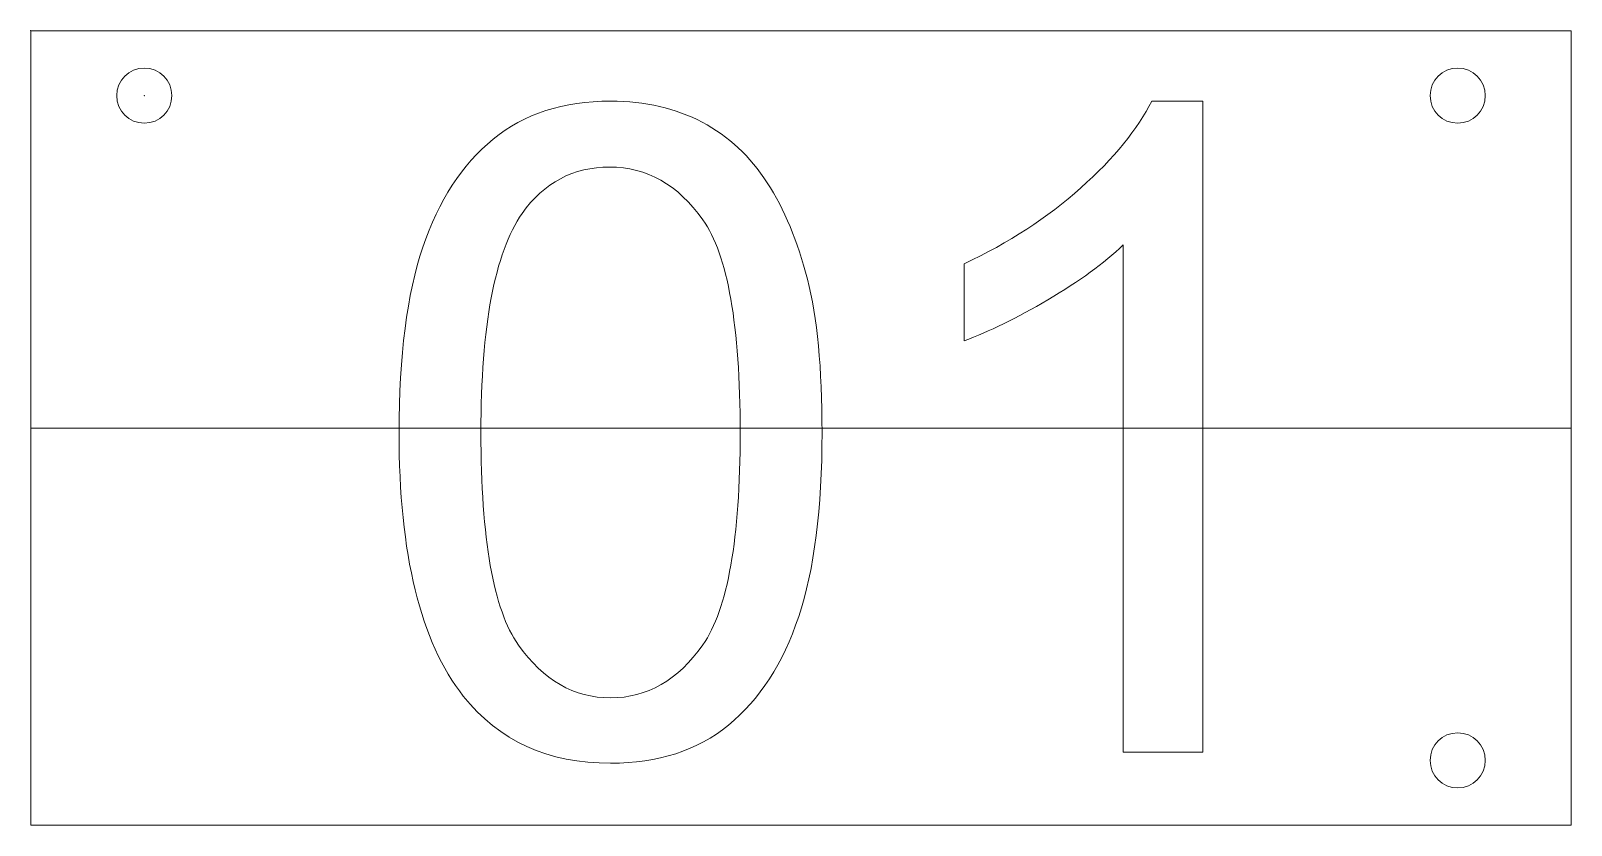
# Model space of a CAD drawing. Header units: millimetres. Extents: x 0 to 95, y -49 to 0.
import ezdxf
from ezdxf.lldxf.tags import DXFTag

# ---------------------------------------------------------------- set-up
doc = ezdxf.new("R2010")
doc.units = ezdxf.units.MM
doc.layers.add('1', color=7, linetype='Continuous', true_color=0xffffff)
doc.layers.add('61', color=7, linetype='Continuous', true_color=0xffffff)
tags = doc.linetypes.add('PHANTOM', pattern=[50.5, 18, -6.5, 6.5, -6.5, 6.5, -6.5]).pattern_tags.tags
tags[14:15] = [DXFTag(74, 4), DXFTag(75, 0), DXFTag(340, '0'), DXFTag(46, 0.0), DXFTag(50, 0.0), DXFTag(44, 0.0), DXFTag(45, 0.0)]
tags[12:13] = [DXFTag(74, 4), DXFTag(75, 0), DXFTag(340, '0'), DXFTag(46, 0.0), DXFTag(50, 0.0), DXFTag(44, 0.0), DXFTag(45, 0.0)]
tags[10:11] = [DXFTag(74, 4), DXFTag(75, 0), DXFTag(340, '0'), DXFTag(46, 0.0), DXFTag(50, 0.0), DXFTag(44, 0.0), DXFTag(45, 0.0)]
tags[8:9] = [DXFTag(74, 4), DXFTag(75, 0), DXFTag(340, '0'), DXFTag(46, 0.0), DXFTag(50, 0.0), DXFTag(44, 0.0), DXFTag(45, 0.0)]
tags[6:7] = [DXFTag(74, 4), DXFTag(75, 0), DXFTag(340, '0'), DXFTag(46, 0.0), DXFTag(50, 0.0), DXFTag(44, 0.0), DXFTag(45, 0.0)]
tags[4:5] = [DXFTag(74, 4), DXFTag(75, 0), DXFTag(340, '0'), DXFTag(46, 0.0), DXFTag(50, 0.0), DXFTag(44, 0.0), DXFTag(45, 0.0)]

msp = doc.modelspace()

# ---------------------------------------------------------------- linework, layer by layer
at = {"layer": '1', "color": 252, "linetype": 'Continuous', "lineweight": 13}
for p, q in [((0, -49), (0, 0)), ((0, -49), (0, 0)), ((0, 0), (95, 0)), ((0, 0), (95, 0)), ((95, 0), (95, -49)), ((95, 0), (95, -49)), ((95, -49), (0, -49)), ((95, -49), (0, -49))]:
    msp.add_line(p, q, dxfattribs=at)
at = {"layer": '1', "color": 163, "linetype": 'Continuous', "lineweight": 18}
for p, q in [((0, 0), (95, 0)), ((0, -49), (0, 0)), ((95, 0), (95, -49)), ((95, -49), (0, -49))]:
    msp.add_line(p, q, dxfattribs=at)
at = {"layer": '1', "color": 163, "linetype": 'PHANTOM', "lineweight": 18}
msp.add_line((0, -24.5), (95, -24.5), dxfattribs=at)
at = {"layer": '1', "color": 252, "linetype": 'Continuous', "lineweight": 13}
for centre in [(7, -4), (7, -4), (88, -4), (88, -4), (88, -45), (88, -45)]:
    msp.add_circle(centre, 1.7, dxfattribs=at)
for points, knots in [([(24.177, -13.356), (25.151, -10.475), (26.595, -8.253), (30.43, -5.122), (32.845, -4.336), (37.903, -4.336), (39.782, -4.776), (43.027, -6.497), (44.361, -7.741), (46.473, -10.999), (47.292, -12.982), (48.503, -17.661), (48.797, -20.813), (48.797, -29.464), (48.319, -33.255), (46.391, -39.024), (44.947, -41.247), (41.112, -44.394), (38.689, -45.179), (31.904, -45.179), (28.871, -43.807), (24.03, -37.706), (22.712, -32.288), (22.712, -20.043), (23.203, -16.237), (24.177, -13.356)], [0, 0, 0, 0, 0.091571, 0.091571, 0.182907, 0.182907, 0.250127, 0.250127, 0.317205, 0.317205, 0.384284, 0.384284, 0.451419, 0.451419, 0.5309, 0.5309, 0.610651, 0.610651, 0.690199, 0.690199, 0.794856, 0.794856, 0.92074, 0.92074, 1, 1, 1, 1]), ([(24.177, -13.356), (23.203, -16.237), (22.712, -20.043), (22.712, -32.288), (24.03, -37.706), (28.871, -43.807), (31.904, -45.179), (38.689, -45.179), (41.112, -44.394), (44.947, -41.247), (46.391, -39.024), (48.319, -33.255), (48.797, -29.464), (48.797, -20.813), (48.503, -17.661), (47.292, -12.982), (46.473, -10.999), (44.361, -7.741), (43.027, -6.497), (39.782, -4.776), (37.903, -4.336), (32.845, -4.336), (30.43, -5.122), (26.595, -8.253), (25.151, -10.475), (24.177, -13.356)], [0, 0, 0, 0, 0.07926, 0.07926, 0.205144, 0.205144, 0.309801, 0.309801, 0.389349, 0.389349, 0.4691, 0.4691, 0.548581, 0.548581, 0.615716, 0.615716, 0.682795, 0.682795, 0.749873, 0.749873, 0.817093, 0.817093, 0.908429, 0.908429, 1, 1, 1, 1]), ([(69.129, -4.336), (68.269, -6.063), (66.821, -7.848), (62.704, -11.523), (60.305, -13.086), (57.555, -14.379)], [0, 0, 0, 0, 0.501047, 0.501047, 1, 1, 1, 1]), ([(57.555, -14.379), (60.305, -13.086), (62.704, -11.523), (66.821, -7.848), (68.269, -6.063), (69.129, -4.336)], [0, 0, 0, 0, 0.498953, 0.498953, 1, 1, 1, 1]), ([(30.299, -11.269), (31.65, -9.362), (33.45, -8.404), (37.993, -8.404), (39.908, -9.485), (42.982, -13.817), (43.747, -18.193), (43.747, -31.322), (42.986, -35.685), (39.908, -40.056), (38.01, -41.144), (33.5, -41.144), (31.609, -40.056), (30.07, -37.887)], [0, 0, 0, 0, 0.164766, 0.164766, 0.332528, 0.332528, 0.499869, 0.499869, 0.666378, 0.666378, 0.832886, 0.832886, 1, 1, 1, 1]), ([(30.07, -37.887), (31.609, -40.056), (33.5, -41.144), (38.01, -41.144), (39.908, -40.056), (42.986, -35.685), (43.747, -31.322), (43.747, -18.193), (42.982, -13.817), (39.908, -9.485), (37.993, -8.404), (33.45, -8.404), (31.65, -9.362), (30.299, -11.269)], [0, 0, 0, 0, 0.167114, 0.167114, 0.333622, 0.333622, 0.500131, 0.500131, 0.667472, 0.667472, 0.835234, 0.835234, 1, 1, 1, 1]), ([(30.07, -37.887), (28.531, -35.709), (27.762, -31.339), (27.762, -18.21), (28.605, -13.708), (30.299, -11.269)], [0, 0, 0, 0, 0.5, 0.5, 1, 1, 1, 1]), ([(30.299, -11.269), (28.605, -13.708), (27.762, -18.21), (27.762, -31.339), (28.531, -35.709), (30.07, -37.887)], [0, 0, 0, 0, 0.5, 0.5, 1, 1, 1, 1]), ([(67.377, -13.209), (66.199, -14.33), (64.65, -15.456), (60.813, -17.719), (59.086, -18.562), (57.555, -19.127)], [0, 0, 0, 0, 0.500792, 0.500792, 1, 1, 1, 1]), ([(57.555, -19.127), (59.086, -18.562), (60.813, -17.719), (64.65, -15.456), (66.199, -14.33), (67.377, -13.209)], [0, 0, 0, 0, 0.499208, 0.499208, 1, 1, 1, 1])]:
    msp.add_open_spline(points, degree=3, knots=knots, dxfattribs=at)
at = {"layer": '1', "color": 163, "linetype": 'Continuous', "lineweight": 18}
for points, knots in [([(24.177, -13.356), (23.203, -16.237), (22.712, -20.043), (22.712, -32.288), (24.03, -37.706), (28.871, -43.807), (31.904, -45.179), (38.689, -45.179), (41.112, -44.394), (44.947, -41.247), (46.391, -39.024), (48.319, -33.255), (48.797, -29.464), (48.797, -20.813), (48.503, -17.661), (47.292, -12.982), (46.473, -10.999), (44.361, -7.741), (43.027, -6.497), (39.782, -4.776), (37.903, -4.336), (32.845, -4.336), (30.43, -5.122), (26.595, -8.253), (25.151, -10.475), (24.177, -13.356)], [0, 0, 0, 0, 0.07926, 0.07926, 0.205144, 0.205144, 0.309801, 0.309801, 0.389349, 0.389349, 0.4691, 0.4691, 0.548581, 0.548581, 0.615716, 0.615716, 0.682795, 0.682795, 0.749873, 0.749873, 0.817093, 0.817093, 0.908429, 0.908429, 1, 1, 1, 1]), ([(67.377, -44.5), (69.014, -44.5), (70.651, -44.5), (72.288, -44.5), (72.288, -31.112), (72.288, -17.724), (72.288, -4.336), (71.235, -4.336), (70.182, -4.336), (69.129, -4.336), (68.269, -6.063), (66.821, -7.848), (62.704, -11.523), (60.305, -13.086), (57.555, -14.379), (57.555, -15.962), (57.555, -17.544), (57.555, -19.127), (59.086, -18.562), (60.813, -17.719), (64.65, -15.456), (66.199, -14.33), (67.377, -13.209), (67.377, -23.639), (67.377, -34.07), (67.377, -44.5)], [0, 0, 0, 0, 0.045286, 0.045286, 0.045286, 0.415653, 0.415653, 0.415653, 0.444788, 0.444788, 0.444788, 0.508889, 0.508889, 0.572722, 0.572722, 0.572722, 0.615331, 0.615331, 0.615331, 0.667111, 0.667111, 0.719056, 0.719056, 0.719056, 1, 1, 1, 1]), ([(30.07, -37.887), (28.531, -35.709), (27.762, -31.339), (27.762, -18.21), (28.605, -13.708), (30.299, -11.269), (31.65, -9.362), (33.45, -8.404), (37.993, -8.404), (39.908, -9.485), (42.982, -13.817), (43.747, -18.193), (43.747, -31.322), (42.986, -35.685), (39.908, -40.056), (38.01, -41.144), (33.5, -41.144), (31.609, -40.056), (30.07, -37.887)], [0, 0, 0, 0, 0.207232, 0.207232, 0.414463, 0.414463, 0.414463, 0.51094, 0.51094, 0.60917, 0.60917, 0.707155, 0.707155, 0.804652, 0.804652, 0.902149, 0.902149, 1, 1, 1, 1])]:
    msp.add_open_spline(points, degree=3, knots=knots, dxfattribs=at)
at = {"layer": '1', "color": 252, "linetype": 'Continuous', "lineweight": 13}
for points in [[(69.129, -4.336), (70.182, -4.336), (71.235, -4.336), (72.288, -4.336)], [(72.288, -4.336), (71.235, -4.336), (70.182, -4.336), (69.129, -4.336)], [(72.288, -4.336), (72.288, -17.724), (72.288, -31.112), (72.288, -44.5)], [(72.288, -44.5), (72.288, -31.112), (72.288, -17.724), (72.288, -4.336)], [(67.377, -44.5), (67.377, -34.07), (67.377, -23.639), (67.377, -13.209)], [(67.377, -13.209), (67.377, -23.639), (67.377, -34.07), (67.377, -44.5)], [(57.555, -14.379), (57.555, -15.962), (57.555, -17.544), (57.555, -19.127)], [(57.555, -19.127), (57.555, -17.544), (57.555, -15.962), (57.555, -14.379)], [(72.288, -44.5), (70.651, -44.5), (69.014, -44.5), (67.377, -44.5)], [(67.377, -44.5), (69.014, -44.5), (70.651, -44.5), (72.288, -44.5)]]:
    msp.add_open_spline(points, degree=3, dxfattribs=at)
at = {"layer": '1', "color": 163, "linetype": 'Continuous', "lineweight": 18}
msp.add_point((7, -4), dxfattribs=at)
at = {"layer": '61', "color": 43, "linetype": 'Continuous', "lineweight": 18}
msp.add_point((0, 0), dxfattribs=at)

doc.saveas('drawing.dxf')
